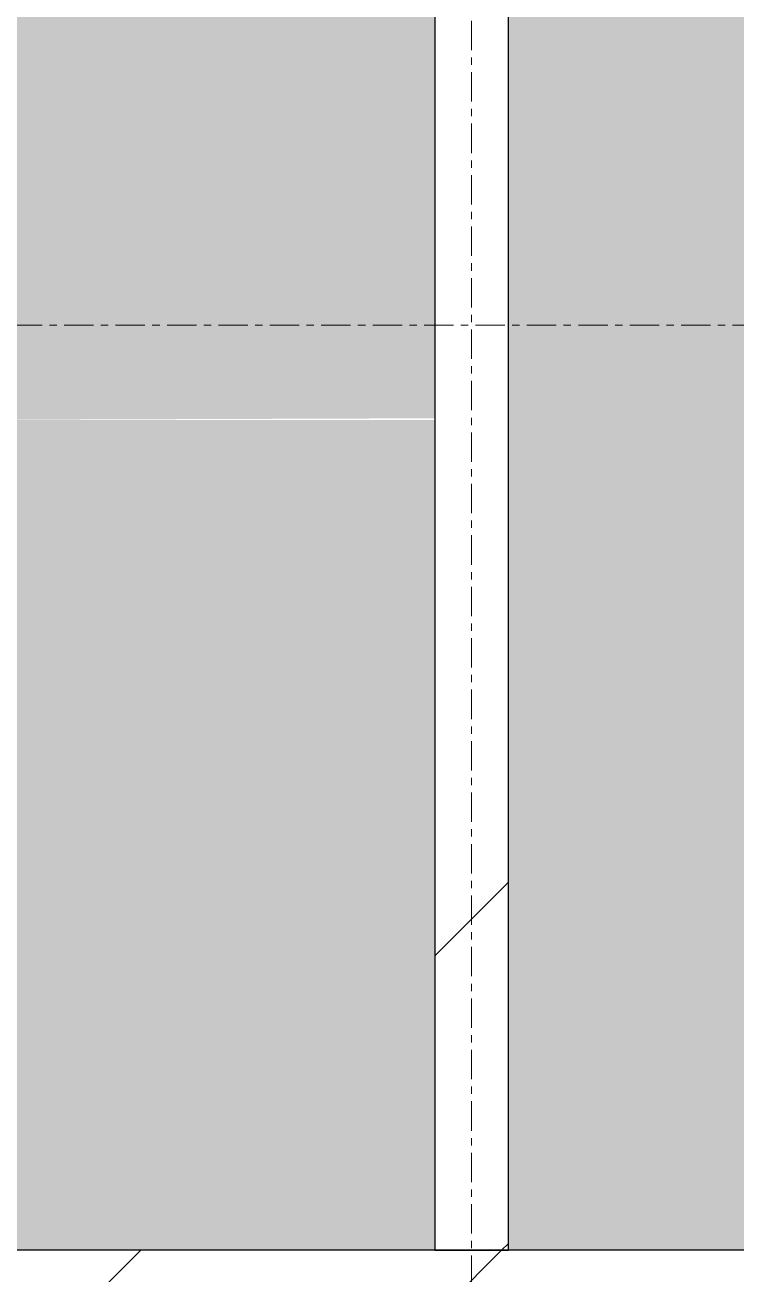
# Model space of a CAD drawing. Header units: inches. Extents: x -26493 to -10162, y -132 to 713.
# Drawn here: x -25404.99 to -25392.89, y 312.69 to 333.93 of the extents above; entities that cross this region are included whole.
import ezdxf

# ---------------------------------------------------------------- set-up
doc = ezdxf.new("R2010")
doc.units = ezdxf.units.IN
doc.header["$MEASUREMENT"] = 0
doc.linetypes.add('Grid Line 1_2_', pattern=[0.875, 0.5, -0.125, 0.125, -0.125])
for name, color, linetype, lineweight in [('A-FLOR-LEVL', 51, 'Continuous', 9), ('S-BEAM', 12, 'Continuous', 9), ('S-COLS', 52, 'Continuous', 9), ('S-GRID', 1, 'Continuous', 9)]:
    doc.layers.add(name, color=color, linetype=linetype, lineweight=lineweight)
pattern_1 = [(45, (-26169.524, 104.131), (-12.67135, 12.67135), []), (45, (-26169.524, 123.331), (-12.67135, 12.67135), [])]

# ---------------------------------------------------------------- blocks, each defined once
blk = doc.blocks.new('Family7 - Family7-V8-Section 13')
at = {"layer": 'S-BEAM'}
h = blk.add_hatch(color=256, dxfattribs=at)
h.paths.add_polyline_path([(-25406.39, 327.211), (-25398.015, 327.24), (-25398.015, 365.032), (-25406.39, 365.032), (-25406.39, 327.24)], flags=0)
h.paths.add_polyline_path([(-25396.765, 327.211), (-25388.39, 327.211), (-25388.39, 365.032), (-25396.765, 365.032), (-25396.765, 327.24)], flags=0)
h = blk.add_hatch(dxfattribs=at)
h.set_pattern_fill('FP_1', color=256, style=0, pattern_type=2)
h.set_pattern_definition(pattern_1)
h.paths.add_polyline_path([(-25398.015, 313.094), (-25396.765, 313.094), (-25396.765, 365.032), (-25398.015, 365.032), (-25398.015, 320.199)], flags=0)
h = blk.add_hatch(dxfattribs=at)
h.set_pattern_fill('FP_1', color=256, style=0, pattern_type=2)
h.set_pattern_definition(pattern_1)
h.paths.add_polyline_path([(-25406.39, 311.837), (-25388.39, 311.837), (-25388.39, 313.094), (-25406.39, 313.094)], flags=0)
at = {"layer": 'S-BEAM', "lineweight": 30}
for p, q in [((-25398.015, 365.032), (-25398.015, 313.094)), ((-25396.765, 313.094), (-25396.765, 365.032)), ((-25388.39, 313.094), (-25406.39, 313.094)), ((-25398.015, 313.094), (-25396.765, 313.094))]:
    blk.add_line(p, q, dxfattribs=at)

msp = doc.modelspace()

# ---------------------------------------------------------------- hatches: boundary and pattern name
at = {"layer": 'S-COLS'}
h = msp.add_hatch(color=256, dxfattribs=at)
h.paths.add_polyline_path([(-25398.015, 313.094), (-25398.015, 327.211), (-25406.39, 327.211), (-25406.39, 313.094)], flags=0)
h.paths.add_polyline_path([(-25396.765, 313.094), (-25388.39, 313.094), (-25388.39, 327.211), (-25396.765, 327.211), (-25396.765, 320.199)], flags=0)

# ---------------------------------------------------------------- linework, layer by layer
at = {"layer": 'A-FLOR-LEVL', "linetype": 'Grid Line 1_2_'}
msp.add_line((-26492.824, 328.826), (-21811.459, 328.826), dxfattribs=at)
at = {"layer": 'S-GRID', "linetype": 'Grid Line 1_2_'}
msp.add_line((-25397.39, -132), (-25397.39, 573.765), dxfattribs=at)

# ---------------------------------------------------------------- block references
at = {"layer": 'S-BEAM'}
msp.add_blockref('Family7 - Family7-V8-Section 13', (0, 0), dxfattribs=at)

doc.saveas('drawing.dxf')
